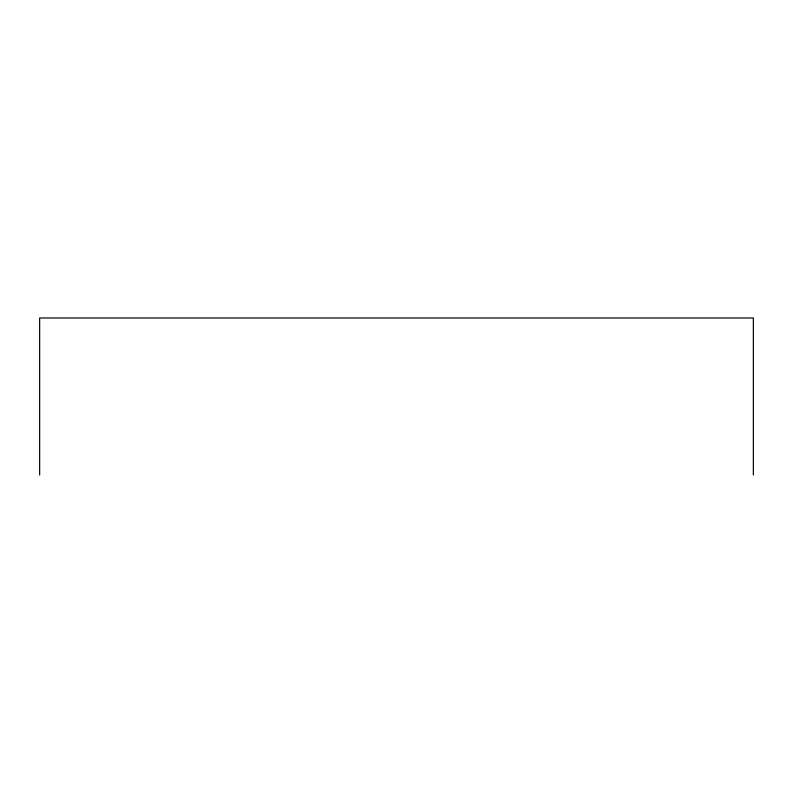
<?xml version="1.0" encoding="UTF-8"?>
<svg xmlns="http://www.w3.org/2000/svg" width="793" height="793" viewBox="0 0 793 793"><rect width="100%" height="100%" fill="white"/><g stroke="black" fill="none" stroke-linecap="round" stroke-linejoin="round"><path stroke-width="1.19" d="M753.35 475.017L753.35 317.983L39.65 317.983L39.65 475.017"/></g></svg>
